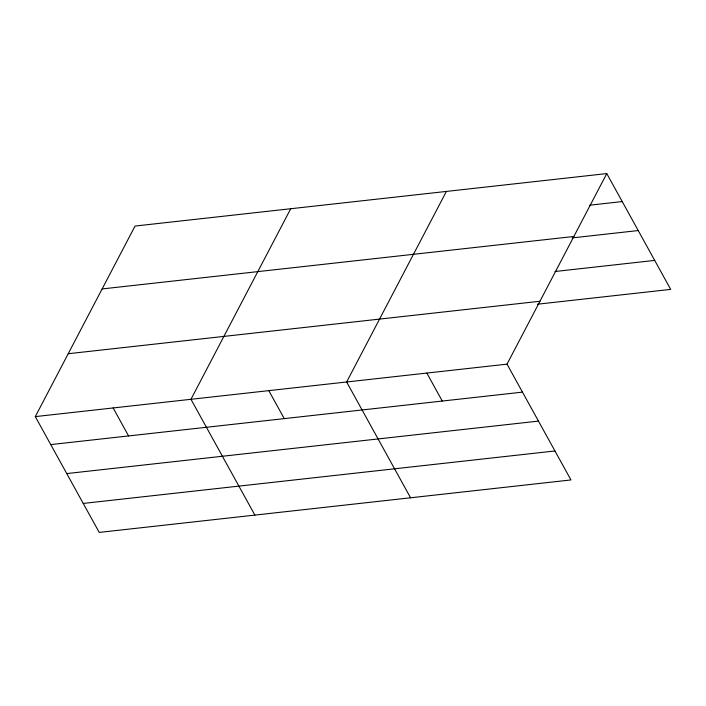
<?xml version="1.0" encoding="UTF-8"?>
<svg xmlns="http://www.w3.org/2000/svg" width="706" height="706" viewBox="0 0 706 706"><rect width="100%" height="100%" fill="white"/><g stroke="black" fill="none" stroke-linecap="round" stroke-linejoin="round"><path stroke-width="1.06" d="M606.772 173.588L507.023 364.146L570.951 479.948L99.228 532.412L35.3 416.611L135.049 226.052L606.772 173.588L670.7 289.389L537.407 304.215M290.722 208.738L190.964 399.296L254.892 515.098M446.386 191.423L346.637 381.981L410.565 497.783M589.713 205.19L622.224 201.572M102.132 288.939L573.854 236.475M572.116 237.904L638.224 230.553M555.004 271.501L654.7 260.408M68.217 353.724L539.94 301.259M35.3 416.611L507.023 364.146M50.744 444.595L522.466 392.13M66.743 473.576L538.466 421.103M83.229 503.431L554.951 450.966M426.83 373.059L442.274 401.043M268.801 390.639L284.253 418.623M113.136 407.953L128.58 435.937"/></g></svg>
